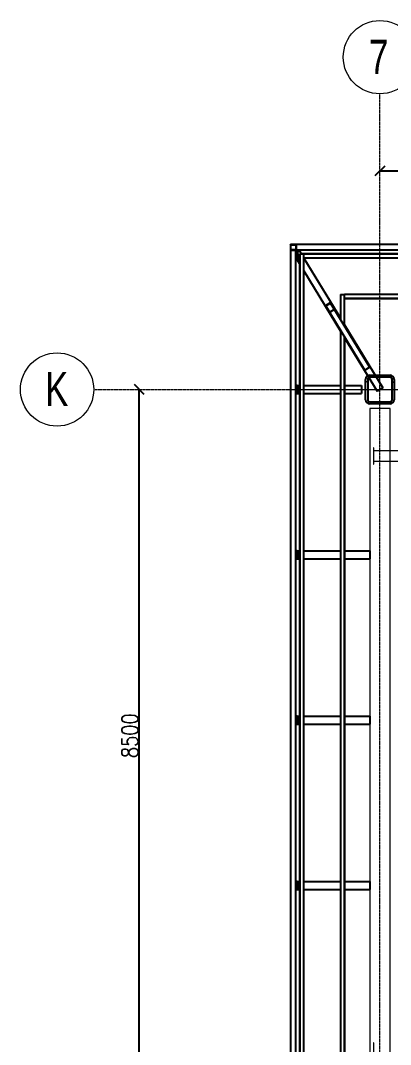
# Model space of a CAD drawing. Header units: millimetres. Extents: x 654 to 77164, y -21218 to 30031.
# Drawn here: x 654 to 5203, y 17458 to 30031 of the extents above; entities that cross this region are included whole.
import ezdxf

# ---------------------------------------------------------------- set-up
doc = ezdxf.new("R2010")
doc.units = ezdxf.units.MM
doc.linetypes.add('Grid Line', pattern=[3.33375, 1.905, -0.47625, 0.47625, -0.47625])
for name, color, linetype, lineweight in [('0-1', 7, 'Continuous', 5), ('E_B_PLACA-1', 10, 'Continuous', 25), ('E_B_PLACA-2', 254, 'Continuous', 25), ('E_COLUMNAS-1', 254, 'Continuous', 25), ('E_COLUMNAS-3', 1, 'Continuous', 35), ('E_COLUMNAS-4', 1, 'Continuous', 25), ('E_EJES', 8, 'Continuous', 9), ('E_EJES-1', 8, 'Grid Line', 9), ('E_VIGAS', 5, 'Continuous', 9), ('E_VIGAS-1', 5, 'Continuous', 25), ('E_VIGAS-2', 10, 'Continuous', 25), ('S-COLS-HDLN-1', 52, 'Continuous', 9), ('VIGAS_HCB', 253, 'Continuous', 15)]:
    doc.layers.add(name, color=color, linetype=linetype, lineweight=lineweight)
doc.layers.add('COTAS', color=8, linetype='Continuous')
doc.styles.add('CNI_COTAS', font='romans.shx', dxfattribs={"width": 0.8})
doc.styles.add('Swis721 LtCn BT', font='swisscl.ttf', dxfattribs={"height": 0.42})
doc.dimstyles.new('1.5', dxfattribs={"dimscale": 0, "dimtxt": 200, "dimasz": 120, "dimexe": 4, "dimexo": 4, "dimgap": 15, "dimtad": 1, "dimdec": 0, "dimzin": 4, "dimdsep": 46, "dimtxsty": 'CNI_COTAS', "dimblk": 'OBLIQUE', "dimcen": -0.09, "dimclrd": 256, "dimclrt": 3, "dimadec": 0, "dimazin": 0, "dimtfac": 1, "dimtdec": 0, "dimtmove": 2, "dimatfit": 0, "dimldrblk": 'OBLIQUE', "dimfxl": 0.05, "dimtolj": 1, "dimtzin": 0, "dimarcsym": 0})

# ---------------------------------------------------------------- blocks, each defined once
blk = doc.blocks.new('EST_SFM_VIGA-METALICA-SECCION-C - EST_SFM_VIGA-METALICA-UPN160-1604346-_58_00m_N_E_-NIVEL-15 DOC')
at = {"layer": 'E_VIGAS-1'}
for p, q in [((-35.18, 0.012), (-35.18, 0.018)), ((-35.174, 0.018), (-35.18, 0.018)), ((-32.755, 0.018), (-35.116, 0.018)), ((-35.178, -0.047), (-35.112, -0.047)), ((-35.11, -0.047), (-32.761, -0.047))]:
    blk.add_line(p, q, dxfattribs=at)
blk = doc.blocks.new('EST_SFM_VIGA-METALICA-SECCION-C - EST_SFM_VIGA-METALICA-UPN160-1602621-_58_00m_N_E_-NIVEL-15 DOC')
at = {"layer": 'E_VIGAS-1'}
for p, q in [((-14.46, -0.016), (-14.46, 0.047)), ((-14.457, 0.047), (-14.46, 0.047)), ((14.466, 0.047), (-14.455, 0.047)), ((-14.46, -0.018), (14.471, -0.018))]:
    blk.add_line(p, q, dxfattribs=at)
blk = doc.blocks.new('EST_SFM_VIGA-METALICA-SECCION-C - EST_SFM_VIGA-METALICA-UPN100-1529610-_58_00m_N_E_-NIVEL-15 DOC')
at = {"layer": 'E_VIGAS-2'}
for p, q in [((-14.442, -0.018), (-14.442, 0.032)), ((14.393, 0.032), (-14.441, 0.032)), ((-14.442, -0.018), (14.393, -0.018))]:
    blk.add_line(p, q, dxfattribs=at)
blk = doc.blocks.new('EST_SFM_VIGA-METALICA-SECCION-C - EST_SFM_VIGA-METALICA-UPN100-1529678-_58_00m_N_E_-NIVEL-15 DOC')
at = {"layer": 'E_VIGAS-2'}
for p, q in [((-13.943, -0.032), (-13.943, 0.018)), ((-13.556, 0.018), (-13.943, 0.018)), ((13.374, 0.018), (-13.422, 0.018)), ((-13.942, -0.032), (-13.638, -0.032)), ((-13.504, -0.032), (13.456, -0.032))]:
    blk.add_line(p, q, dxfattribs=at)
blk = doc.blocks.new('EST_SFM_VIGA-METALICA-SECCION-C - EST_SFM_VIGA-METALICA-UPN100-1526554-_58_00m_N_E_-NIVEL-15 DOC')
at = {"layer": 'E_VIGAS-2'}
for p, q in [((-34.929, -0.032), (-34.929, 0.018)), ((34.942, 0.018), (-34.929, 0.018)), ((-34.929, -0.032), (34.942, -0.032))]:
    blk.add_line(p, q, dxfattribs=at)
blk = doc.blocks.new('EST_SFM_VIGA-METALICA-SECCION-C - EST_SFM_VIGA-METALICA-UPN100-1526616-_58_00m_N_E_-NIVEL-15 DOC')
at = {"layer": 'E_VIGAS-2'}
for p, q in [((-34.827, -0.018), (-34.827, 0.032)), ((34.044, 0.032), (-34.827, 0.032)), ((-34.827, -0.018), (34.044, -0.018))]:
    blk.add_line(p, q, dxfattribs=at)
blk = doc.blocks.new('EST_SCM_COLUMNA-METALICA-SECCION-CUADRADA - EST_SCM_COLUMNA-TUBULAR-CUADRADA_PTEØ_70x70 e_3mm-V1-_58_00m_N_E_-NIVEL-15 DOC')
at = {"layer": 'E_COLUMNAS-1'}
for p, q in [((-0.035, 0.029), (-0.035, -0.029)), ((-0.032, -0.029), (-0.032, 0.029)), ((0.029, 0.035), (-0.029, 0.035)), ((-0.029, 0.032), (0.029, 0.032)), ((0.032, 0.029), (0.032, -0.029)), ((0.035, -0.029), (0.035, 0.029)), ((0.029, -0.032), (-0.029, -0.032)), ((-0.029, -0.035), (0.029, -0.035))]:
    blk.add_line(p, q, dxfattribs=at)
for centre, radius, start, end in [((-0.029, 0.029), 0.006, 90, 180), ((-0.029, 0.029), 0.003, 90, 180), ((0.029, 0.029), 0.006, 360, 90), ((0.029, 0.029), 0.003, 0, 90), ((-0.029, -0.029), 0.006, 180, 270), ((-0.029, -0.029), 0.003, 180, 270), ((0.029, -0.029), 0.006, 270, 360), ((0.029, -0.029), 0.003, 270, 360), ((0.029, -0.029), 0.006, 280, 350), ((0.029, -0.029), 0.003, 300, 330)]:
    blk.add_arc(centre, radius, start, end, dxfattribs=at)
blk = doc.blocks.new('DCTIB_CNI_EST_MOD-1A-FAC_0001_rvt-1-_58_00m_N_E_-NIVEL-15 DOC')
at = {"layer": 'E_VIGAS'}
h = blk.add_hatch(dxfattribs=at)
h.set_pattern_fill('FP_2', color=256, style=0, pattern_type=2)
h.set_pattern_definition([(45, (0, 0), (-0.3768879, 0.3768879), []), (45, (0, 0.571), (-0.3768879, 0.3768879), [])])
h.paths.add_polyline_path([(-74.778, 167.111), (-74.723, 167.145), (-74.724, 167.146), (-74.779, 167.113)])
h.paths.add_polyline_path([(-74.782, 167.113), (-74.781, 167.114), (-74.798, 167.14)])
h.paths.add_polyline_path([(-74.724, 167.149), (-74.723, 167.15), (-74.769, 167.223)])
h.paths.add_polyline_path([(-74.826, 167.191), (-74.771, 167.224), (-74.772, 167.226), (-74.827, 167.193)])
at = {"layer": 'E_B_PLACA-1'}
for p, q in [((-75.147, 167.83), (-5.177, 167.83)), ((-75.147, 138.995), (-75.147, 167.83)), ((-5.727, 167.28), (-74.597, 167.28)), ((-74.597, 166.81), (-74.597, 140.014))]:
    blk.add_line(p, q, dxfattribs=at)
at = {"layer": 'E_B_PLACA-2'}
for p, q in [((-75.147, 167.83), (-75.147, 138.995)), ((-5.177, 167.83), (-75.147, 167.83)), ((-74.597, 167.28), (-5.727, 167.28)), ((-74.597, 140.014), (-74.597, 166.81))]:
    blk.add_line(p, q, dxfattribs=at)
at = {"layer": 'E_COLUMNAS-1'}
for radius, start, end in [(0.006, 280, 350), (0.006, 280, 350), (0.003, 300, 330), (0.003, 300, 330)]:
    blk.add_arc((-75.196, 167.879), radius, start, end, dxfattribs=at)
at = {"layer": 'E_VIGAS-1'}
for p, q in [((-75.181, 167.84), (-75.178, 167.835)), ((-75.176, 167.859), (-75.176, 167.853)), ((-75.176, 167.853), (-75.176, 167.859)), ((-75.176, 167.859), (-75.147, 167.859)), ((-75.174, 167.865), (-75.175, 167.864)), ((-75.147, 167.858), (-75.175, 167.858)), ((-75.175, 167.858), (-75.175, 167.747)), ((-75.172, 167.87), (-75.173, 167.868)), ((-75.171, 167.875), (-75.171, 167.873)), ((-75.155, 167.859), (-75.166, 167.878)), ((-75.147, 167.858), (-75.13, 167.83)), ((-75.195, 167.791), (-75.176, 167.76)), ((-75.178, 167.826), (-75.181, 167.831)), ((-75.176, 167.749), (-75.176, 167.802)), ((-75.175, 167.747), (-75.147, 167.701)), ((-75.097, 167.777), (-74.647, 167.038)), ((-75.097, 167.619), (-74.647, 166.88)), ((-74.772, 167.226), (-74.827, 167.193)), ((-74.826, 167.191), (-74.771, 167.224)), ((-74.765, 167.216), (-74.769, 167.223)), ((-74.769, 167.223), (-74.724, 167.149)), ((-74.723, 167.15), (-74.768, 167.224)), ((-74.828, 167.188), (-74.782, 167.113)), ((-74.826, 167.188), (-74.822, 167.181)), ((-74.781, 167.114), (-74.826, 167.188)), ((-74.782, 167.113), (-74.35, 166.404)), ((-74.781, 167.114), (-74.779, 167.111)), ((-74.724, 167.146), (-74.779, 167.113)), ((-74.778, 167.111), (-74.723, 167.145)), ((-74.722, 167.146), (-74.724, 167.149)), ((-74.29, 166.44), (-74.723, 167.15)), ((-74.597, 166.956), (-74.127, 166.184)), ((-74.597, 166.798), (-74.197, 166.141)), ((-74.346, 166.402), (-74.291, 166.435)), ((-75.177, 166.212), (-75.195, 166.212)), ((-75.177, 166.175), (-75.177, 166.212)), ((-75.177, 166.212), (-75.175, 166.212)), ((-75.175, 166.112), (-75.175, 166.212)), ((-75.175, 166.212), (-75.147, 166.212)), ((-75.175, 166.212), (-75.175, 166.112)), ((-75.097, 166.212), (-74.647, 166.212)), ((-74.597, 166.212), (-74.388, 166.212)), ((-74.388, 166.212), (-74.388, 166.112)), ((-75.195, 166.165), (-75.181, 166.165)), ((-75.181, 166.16), (-75.195, 166.16)), ((-75.195, 166.112), (-75.177, 166.112)), ((-75.181, 166.165), (-75.176, 166.165)), ((-75.181, 166.165), (-75.176, 166.165)), ((-75.177, 166.165), (-75.181, 166.165)), ((-75.176, 166.16), (-75.181, 166.16)), ((-75.181, 166.16), (-75.177, 166.16)), ((-75.176, 166.16), (-75.181, 166.16)), ((-75.177, 166.112), (-75.177, 166.15)), ((-75.175, 166.112), (-75.177, 166.112)), ((-75.175, 166.112), (-75.147, 166.112)), ((-75.097, 166.112), (-74.647, 166.112)), ((-74.597, 166.112), (-74.388, 166.112)), ((-74.127, 166.184), (-74.197, 166.141)), ((-75.177, 164.182), (-75.195, 164.182)), ((-75.195, 164.135), (-75.181, 164.135)), ((-75.181, 164.13), (-75.195, 164.13)), ((-75.195, 164.082), (-75.177, 164.082)), ((-75.181, 164.135), (-75.176, 164.135)), ((-75.181, 164.135), (-75.176, 164.135)), ((-75.177, 164.135), (-75.181, 164.135)), ((-75.176, 164.13), (-75.181, 164.13)), ((-75.181, 164.13), (-75.177, 164.13)), ((-75.176, 164.13), (-75.181, 164.13)), ((-75.177, 164.145), (-75.177, 164.182)), ((-75.177, 164.182), (-75.175, 164.182)), ((-75.177, 164.082), (-75.177, 164.12)), ((-75.175, 164.082), (-75.177, 164.082)), ((-75.175, 164.082), (-75.175, 164.182)), ((-75.175, 164.182), (-75.147, 164.182)), ((-75.175, 164.182), (-75.175, 164.082)), ((-75.175, 164.082), (-75.147, 164.082)), ((-75.097, 164.182), (-74.647, 164.182)), ((-75.097, 164.082), (-74.647, 164.082)), ((-74.597, 164.182), (-74.287, 164.182)), ((-74.597, 164.082), (-74.287, 164.082)), ((-74.287, 164.182), (-74.287, 164.082)), ((-75.177, 162.152), (-75.195, 162.152)), ((-75.195, 162.105), (-75.181, 162.105)), ((-75.181, 162.1), (-75.195, 162.1)), ((-75.181, 162.105), (-75.176, 162.105)), ((-75.181, 162.105), (-75.176, 162.105)), ((-75.177, 162.105), (-75.181, 162.105)), ((-75.176, 162.1), (-75.181, 162.1)), ((-75.181, 162.1), (-75.177, 162.1)), ((-75.176, 162.1), (-75.181, 162.1)), ((-75.177, 162.115), (-75.177, 162.152)), ((-75.177, 162.152), (-75.175, 162.152)), ((-75.177, 162.052), (-75.177, 162.09)), ((-75.175, 162.052), (-75.175, 162.152)), ((-75.175, 162.152), (-75.147, 162.152)), ((-75.175, 162.152), (-75.175, 162.052)), ((-75.097, 162.152), (-74.647, 162.152)), ((-74.597, 162.152), (-74.287, 162.152)), ((-74.287, 162.152), (-74.287, 162.052)), ((-75.195, 162.052), (-75.177, 162.052)), ((-75.175, 162.052), (-75.177, 162.052)), ((-75.175, 162.052), (-75.147, 162.052)), ((-75.097, 162.052), (-74.647, 162.052)), ((-74.597, 162.052), (-74.287, 162.052)), ((-75.177, 160.123), (-75.195, 160.123)), ((-75.195, 160.075), (-75.181, 160.075)), ((-75.181, 160.07), (-75.195, 160.07)), ((-75.181, 160.075), (-75.176, 160.075)), ((-75.181, 160.075), (-75.176, 160.075)), ((-75.177, 160.075), (-75.181, 160.075)), ((-75.176, 160.07), (-75.181, 160.07)), ((-75.181, 160.07), (-75.177, 160.07)), ((-75.176, 160.07), (-75.181, 160.07)), ((-75.177, 160.085), (-75.177, 160.123)), ((-75.177, 160.123), (-75.175, 160.123)), ((-75.177, 160.023), (-75.177, 160.06)), ((-75.175, 160.023), (-75.175, 160.123)), ((-75.175, 160.123), (-75.147, 160.123)), ((-75.175, 160.123), (-75.175, 160.023)), ((-75.097, 160.123), (-74.647, 160.123)), ((-74.597, 160.123), (-74.287, 160.123)), ((-74.287, 160.123), (-74.287, 160.023)), ((-75.195, 160.023), (-75.177, 160.023)), ((-75.175, 160.023), (-75.177, 160.023)), ((-75.175, 160.023), (-75.147, 160.023)), ((-75.097, 160.023), (-74.647, 160.023)), ((-74.597, 160.023), (-74.287, 160.023))]:
    blk.add_line(p, q, dxfattribs=at)
at = {"layer": 'E_VIGAS-1', "flags": 128}
for points in [[(-75.195, 167.863), (-75.191, 167.857), (-75.186, 167.848), (-75.181, 167.84)], [(-75.181, 167.831), (-75.186, 167.838), (-75.191, 167.847), (-75.195, 167.854)], [(-75.17, 167.878), (-75.171, 167.874), (-75.172, 167.869), (-75.175, 167.864), (-75.178, 167.861), (-75.182, 167.857), (-75.186, 167.855), (-75.19, 167.854)], [(-75.147, 167.859), (-75.147, 167.858), (-75.147, 167.858)], [(-75.175, 167.747), (-75.176, 167.747), (-75.176, 167.749)], [(-74.768, 167.224), (-74.768, 167.225), (-74.769, 167.225), (-74.77, 167.226), (-74.77, 167.226), (-74.771, 167.226), (-74.772, 167.226), (-74.772, 167.226)], [(-74.771, 167.224), (-74.771, 167.224), (-74.771, 167.224), (-74.771, 167.224), (-74.77, 167.224), (-74.77, 167.224), (-74.77, 167.224), (-74.769, 167.224), (-74.769, 167.223)], [(-74.827, 167.193), (-74.828, 167.192), (-74.828, 167.192), (-74.828, 167.191), (-74.828, 167.19), (-74.828, 167.189), (-74.828, 167.188), (-74.828, 167.188)], [(-74.826, 167.188), (-74.826, 167.189), (-74.827, 167.189), (-74.827, 167.19), (-74.827, 167.19), (-74.826, 167.19), (-74.826, 167.191), (-74.826, 167.191)], [(-74.782, 167.113), (-74.782, 167.113), (-74.781, 167.112), (-74.78, 167.112), (-74.78, 167.111), (-74.779, 167.111), (-74.778, 167.111), (-74.778, 167.111)], [(-74.779, 167.113), (-74.779, 167.113), (-74.779, 167.113), (-74.78, 167.113), (-74.78, 167.113), (-74.78, 167.113), (-74.781, 167.114), (-74.781, 167.114)], [(-74.724, 167.149), (-74.724, 167.149), (-74.724, 167.148), (-74.723, 167.148), (-74.724, 167.147), (-74.724, 167.147), (-74.724, 167.147), (-74.724, 167.146)], [(-74.723, 167.145), (-74.722, 167.145), (-74.722, 167.146), (-74.722, 167.146), (-74.722, 167.147), (-74.722, 167.148), (-74.722, 167.149), (-74.723, 167.15)], [(-74.346, 166.402), (-74.346, 166.402), (-74.347, 166.402), (-74.348, 166.402), (-74.348, 166.402), (-74.349, 166.403), (-74.35, 166.403), (-74.35, 166.404)], [(-74.29, 166.44), (-74.29, 166.44), (-74.29, 166.439), (-74.29, 166.438), (-74.29, 166.437), (-74.29, 166.436), (-74.29, 166.436), (-74.291, 166.435)]]:
    blk.add_lwpolyline(points, dxfattribs=at)
at = {"layer": 'E_VIGAS-1'}
for points, knots in [([(-75.181, 167.84), (-75.181, 167.84), (-75.181, 167.839), (-75.18, 167.839), (-75.18, 167.838), (-75.179, 167.838), (-75.179, 167.838), (-75.179, 167.838), (-75.178, 167.838), (-75.178, 167.838), (-75.178, 167.839), (-75.178, 167.839), (-75.177, 167.84), (-75.177, 167.84), (-75.177, 167.84), (-75.177, 167.84), (-75.177, 167.84), (-75.177, 167.841), (-75.177, 167.841), (-75.177, 167.842), (-75.177, 167.842), (-75.177, 167.843), (-75.177, 167.843), (-75.177, 167.843), (-75.177, 167.843), (-75.177, 167.844), (-75.177, 167.844), (-75.177, 167.845), (-75.176, 167.846), (-75.176, 167.847), (-75.176, 167.848), (-75.176, 167.85), (-75.176, 167.852), (-75.176, 167.853)], [0, 0, 0, 0, 0.071429, 0.142857, 0.160714, 0.178571, 0.214286, 0.25, 0.285714, 0.321429, 0.357143, 0.392857, 0.410714, 0.419643, 0.428571, 0.4375, 0.446429, 0.464286, 0.5, 0.535714, 0.553571, 0.5625, 0.571429, 0.580357, 0.589286, 0.607143, 0.642857, 0.678571, 0.714286, 0.75, 0.785714, 0.857143, 1, 1, 1, 1]), ([(-75.178, 167.838), (-75.178, 167.838), (-75.179, 167.838), (-75.179, 167.838), (-75.179, 167.838), (-75.18, 167.838), (-75.18, 167.839), (-75.181, 167.839), (-75.181, 167.84), (-75.181, 167.84)], [0.7142857, 0.7142857, 0.7142857, 0.7142857, 0.75, 0.7857143, 0.8214286, 0.8392857, 0.8571429, 0.9285714, 1, 1, 1, 1]), ([(-75.176, 167.853), (-75.176, 167.852), (-75.176, 167.85), (-75.176, 167.848), (-75.176, 167.847), (-75.176, 167.846), (-75.177, 167.845), (-75.177, 167.844), (-75.177, 167.844), (-75.177, 167.843), (-75.177, 167.843), (-75.177, 167.843), (-75.177, 167.843)], [0, 0, 0, 0, 0.1428571, 0.2142857, 0.25, 0.2857143, 0.3214286, 0.3571429, 0.3928571, 0.4107143, 0.4196429, 0.4285714, 0.4285714, 0.4285714, 0.4285714]), ([(-75.176, 167.802), (-75.176, 167.803), (-75.176, 167.807), (-75.177, 167.811), (-75.177, 167.815), (-75.178, 167.821), (-75.179, 167.826), (-75.181, 167.83), (-75.181, 167.831)], [0, 0, 0, 0, 0.142857, 0.285714, 0.428571, 0.571429, 0.857143, 1, 1, 1, 1]), ([(-75.181, 166.165), (-75.181, 166.165), (-75.18, 166.165), (-75.179, 166.166), (-75.178, 166.167), (-75.177, 166.168), (-75.177, 166.17), (-75.177, 166.171), (-75.177, 166.172), (-75.177, 166.174), (-75.177, 166.175)], [0, 0, 0, 0, 0.142857, 0.285714, 0.428571, 0.571429, 0.678571, 0.732143, 0.785714, 1, 1, 1, 1]), ([(-75.177, 166.15), (-75.177, 166.151), (-75.177, 166.152), (-75.177, 166.154), (-75.177, 166.156), (-75.178, 166.158), (-75.179, 166.159), (-75.181, 166.16), (-75.181, 166.16)], [0, 0, 0, 0, 0.142857, 0.285714, 0.428571, 0.571429, 0.785714, 1, 1, 1, 1]), ([(-75.181, 164.135), (-75.181, 164.135), (-75.18, 164.135), (-75.179, 164.136), (-75.178, 164.137), (-75.177, 164.138), (-75.177, 164.14), (-75.177, 164.141), (-75.177, 164.142), (-75.177, 164.144), (-75.177, 164.145)], [0, 0, 0, 0, 0.142857, 0.285714, 0.428571, 0.571429, 0.678571, 0.732143, 0.785714, 1, 1, 1, 1]), ([(-75.177, 164.12), (-75.177, 164.121), (-75.177, 164.122), (-75.177, 164.124), (-75.177, 164.126), (-75.178, 164.128), (-75.179, 164.129), (-75.181, 164.13), (-75.181, 164.13)], [0, 0, 0, 0, 0.142857, 0.285714, 0.428571, 0.571429, 0.785714, 1, 1, 1, 1]), ([(-75.181, 162.105), (-75.181, 162.105), (-75.18, 162.105), (-75.179, 162.106), (-75.178, 162.107), (-75.177, 162.108), (-75.177, 162.11), (-75.177, 162.111), (-75.177, 162.112), (-75.177, 162.114), (-75.177, 162.115)], [0, 0, 0, 0, 0.142857, 0.285714, 0.428571, 0.571429, 0.678571, 0.732143, 0.785714, 1, 1, 1, 1]), ([(-75.177, 162.09), (-75.177, 162.091), (-75.177, 162.092), (-75.177, 162.094), (-75.177, 162.096), (-75.178, 162.098), (-75.179, 162.099), (-75.181, 162.1), (-75.181, 162.1)], [0, 0, 0, 0, 0.142857, 0.285714, 0.428571, 0.571429, 0.785714, 1, 1, 1, 1]), ([(-75.181, 160.075), (-75.181, 160.075), (-75.18, 160.075), (-75.179, 160.076), (-75.178, 160.077), (-75.177, 160.079), (-75.177, 160.08), (-75.177, 160.081), (-75.177, 160.082), (-75.177, 160.084), (-75.177, 160.085)], [0, 0, 0, 0, 0.142857, 0.285714, 0.428571, 0.571429, 0.678571, 0.732143, 0.785714, 1, 1, 1, 1]), ([(-75.177, 160.06), (-75.177, 160.061), (-75.177, 160.062), (-75.177, 160.064), (-75.177, 160.066), (-75.178, 160.068), (-75.179, 160.069), (-75.181, 160.07), (-75.181, 160.07)], [0, 0, 0, 0, 0.142857, 0.285714, 0.428571, 0.571429, 0.785714, 1, 1, 1, 1])]:
    blk.add_open_spline(points, degree=3, knots=knots, dxfattribs=at)
for points in [[(-75.175, 167.858), (-75.175, 167.858), (-75.176, 167.858), (-75.176, 167.859), (-75.176, 167.859)], [(-75.181, 167.831), (-75.18, 167.829), (-75.179, 167.826), (-75.178, 167.824)], [(-75.177, 167.815), (-75.177, 167.813), (-75.176, 167.809), (-75.176, 167.804), (-75.176, 167.802)]]:
    blk.add_open_spline(points, degree=3, dxfattribs=at)
at = {"layer": 'E_COLUMNAS-1'}
blk.add_blockref('EST_SCM_COLUMNA-METALICA-SECCION-CUADRADA - EST_SCM_COLUMNA-TUBULAR-CUADRADA_PTEØ_70x70 e_3mm-V1-_58_00m_N_E_-NIVEL-15 DOC', (-75.225, 167.908), dxfattribs=at)
at = {"layer": 'E_VIGAS-1'}
for name, p in [('EST_SFM_VIGA-METALICA-SECCION-C - EST_SFM_VIGA-METALICA-UPN160-1604346-_58_00m_N_E_-NIVEL-15 DOC', (-40.081, 167.925)), ('EST_SFM_VIGA-METALICA-SECCION-C - EST_SFM_VIGA-METALICA-UPN100-1526554-_58_00m_N_E_-NIVEL-15 DOC', (-40.169, 167.812)), ('EST_SFM_VIGA-METALICA-SECCION-C - EST_SFM_VIGA-METALICA-UPN100-1526616-_58_00m_N_E_-NIVEL-15 DOC', (-39.77, 167.298))]:
    blk.add_blockref(name, p, dxfattribs=at)
for name, p, rotation in [('EST_SFM_VIGA-METALICA-SECCION-C - EST_SFM_VIGA-METALICA-UPN160-1602621-_58_00m_N_E_-NIVEL-15 DOC', (-75.242, 153.418), 270), ('EST_SFM_VIGA-METALICA-SECCION-C - EST_SFM_VIGA-METALICA-UPN100-1529610-_58_00m_N_E_-NIVEL-15 DOC', (-75.13, 153.388), 269.9999999999999), ('EST_SFM_VIGA-METALICA-SECCION-C - EST_SFM_VIGA-METALICA-UPN100-1529678-_58_00m_N_E_-NIVEL-15 DOC', (-74.615, 153.388), 270.0000000000001)]:
    blk.add_blockref(name, p, dxfattribs=dict(at, rotation=rotation))
blk = doc.blocks.new('EST_SCM_COLUMNA-METALICA-SECCION-CUADRADA - EST_SCM_COLUMNA-TUBULAR-CUADRADA_ARMADA_350X350X25-V24-_58_00m_N_E_-NIVEL-15 DOC')
at = {"layer": 'S-COLS-HDLN-1'}
h = blk.add_hatch(dxfattribs=at)
h.set_pattern_fill('FP_23', color=256, style=0, pattern_type=2)
h.set_pattern_definition([(135, (74.162, -166.162), (-0.15909903, -0.15909903), [])])
h.paths.add_polyline_path([(0.125, -0.175), (0.144, -0.171), (0.16, -0.16), (0.171, -0.144), (0.175, -0.125), (0.174, 0.13), (0.171, 0.144), (0.16, 0.16), (0.144, 0.171), (0.125, 0.175), (-0.125, 0.175), (-0.144, 0.171), (-0.16, 0.16), (-0.171, 0.144), (-0.175, 0.125), (-0.175, -0.125), (-0.171, -0.144), (-0.16, -0.16), (-0.144, -0.171), (-0.125, -0.175), (0.072, -0.175)])
h.paths.add_polyline_path([(-0.125, -0.15), (-0.138, -0.147), (-0.147, -0.138), (-0.15, -0.125), (-0.149, 0.13), (-0.147, 0.137), (-0.138, 0.147), (-0.125, 0.15), (0.125, 0.15), (0.137, 0.147), (0.147, 0.137), (0.15, 0.125), (0.15, -0.125), (0.147, -0.138), (0.137, -0.147), (0.125, -0.15), (-0.07, -0.15)])
at = {"layer": 'E_COLUMNAS-4'}
for p, q in [((-0.125, 0.175), (0.125, 0.175)), ((0.125, 0.15), (-0.125, 0.15)), ((-0.175, -0.125), (-0.175, 0.125)), ((-0.15, 0.125), (-0.15, -0.125)), ((0.15, -0.125), (0.15, 0.125)), ((0.175, 0.125), (0.175, -0.125)), ((-0.125, -0.15), (0.125, -0.15)), ((0.125, -0.175), (-0.125, -0.175))]:
    blk.add_line(p, q, dxfattribs=at)
for centre, radius, start, end in [((-0.125, 0.125), 0.05, 90, 180), ((-0.125, 0.125), 0.025, 90, 180), ((0.125, 0.125), 0.05, 0, 90), ((0.125, 0.125), 0.025, 360, 90), ((-0.125, -0.125), 0.05, 180, 270), ((-0.125, -0.125), 0.025, 180, 270), ((0.125, -0.125), 0.05, 270, 0), ((0.125, -0.125), 0.025, 270, 360)]:
    blk.add_arc(centre, radius, start, end, dxfattribs=at)
blk = doc.blocks.new('Grid - CNI_NOMBRE EJES-372759-_58_00m_N_E_-NIVEL-15 DOC')
at = {"layer": 'E_EJES'}
blk.add_circle((0, 0), 0.003, dxfattribs=at)
blk = doc.blocks.new('_Oblique')
at = {"color": 0, "linetype": 'ByBlock', "lineweight": -2}
blk.add_line((-0.5, -0.5), (0.5, 0.5), dxfattribs=at)
blk = doc.blocks.new('*D173')
at = {"layer": 'COTAS', "lineweight": -2, "transparency": 16777216}
blk.add_line((2115, 17000), (2115, 25500), dxfattribs=at)
at = {"layer": 'COTAS', "color": 0, "lineweight": -2, "transparency": 16777216}
for p, q in [((2119, 25500), (2119, 25500)), ((2119, 17000), (2119, 17000))]:
    blk.add_line(p, q, dxfattribs=at)
at = {"layer": 'Defpoints', "color": 0, "transparency": 16777216}
for p in [(2115, 25500), (2115, 25500), (2115, 17000)]:
    blk.add_point(p, dxfattribs=at)
at = {"layer": 'COTAS', "lineweight": -2, "transparency": 16777216, "xscale": 120, "yscale": 120, "zscale": 120}
for p, rotation in [((2115, 25500), 90), ((2115, 17000), 270)]:
    blk.add_blockref('_Oblique', p, dxfattribs=dict(at, rotation=rotation))
at = {"layer": 'COTAS', "color": 3, "transparency": 16777216, "insert": (2000, 21250), "char_height": 200, "attachment_point": 5, "rotation": 90, "style": 'CNI_COTAS'}
blk.add_mtext('\\A1;8500', dxfattribs=at)
blk = doc.blocks.new('*D174')
at = {"layer": 'COTAS', "lineweight": -2, "transparency": 16777216}
blk.add_line((5072, 28183), (13572, 28183), dxfattribs=at)
at = {"layer": 'Defpoints', "color": 0, "transparency": 16777216}
for p in [(5072, 28183), (13572, 28183), (13572, 28183)]:
    blk.add_point(p, dxfattribs=at)
at = {"layer": 'COTAS', "lineweight": -2, "transparency": 16777216, "xscale": 120, "yscale": 120, "zscale": 120, "rotation": 180}
blk.add_blockref('_Oblique', (5072, 28183), dxfattribs=at)
at = {"layer": 'COTAS', "lineweight": -2, "transparency": 16777216, "xscale": 120, "yscale": 120, "zscale": 120}
blk.add_blockref('_Oblique', (13572, 28183), dxfattribs=at)
at = {"layer": 'COTAS', "color": 3, "transparency": 16777216, "insert": (9322, 28298), "char_height": 200, "attachment_point": 5, "style": 'CNI_COTAS'}
blk.add_mtext('\\A1;8500', dxfattribs=at)

msp = doc.modelspace()

# ---------------------------------------------------------------- linework, layer by layer
at = {"layer": 'E_EJES-1'}
for p, q in [((5072.1, -4117.1), (5072.1, 29130.8)), ((1554, 25500), (76264.1, 25500)), ((3973.8, 25500), (76264.1, 25500))]:
    msp.add_line(p, q, dxfattribs=at)
at = {"layer": 'E_VIGAS', "color": 30, "true_color": 0xf26722}
msp.add_lwpolyline([(4948.1, 235), (5198.1, 235), (5198.1, 25265), (4948.1, 25265)], close=True, dxfattribs=at)
at = {"layer": 'VIGAS_HCB', "color": 8}
for points in [[(4992.1, 24782.6), (4992.1, 24582.6), (4998.1, 24582.6), (4998.1, 24782.6)], [(4992.1, 17480.2), (4992.1, 17280.2), (4998.1, 17280.2), (4998.1, 17480.2)]]:
    msp.add_lwpolyline(points, close=True, dxfattribs=at)
at = {"layer": 'VIGAS_HCB'}
msp.add_lwpolyline([(4998.1, 24750.1), (8429.5, 24750.1), (8429.5, 24615.1), (4998.1, 24615.1)], close=True, dxfattribs=at)

# ---------------------------------------------------------------- block references
at = {"layer": '0-1', "xscale": 1000, "yscale": 1000, "zscale": 1000}
msp.add_blockref('DCTIB_CNI_EST_MOD-1A-FAC_0001_rvt-1-_58_00m_N_E_-NIVEL-15 DOC', (79234.2, -140662.4), dxfattribs=at)
at = {"layer": 'E_COLUMNAS-3', "xscale": 1000, "yscale": 1000, "zscale": 1000}
msp.add_blockref('EST_SCM_COLUMNA-METALICA-SECCION-CUADRADA - EST_SCM_COLUMNA-TUBULAR-CUADRADA_ARMADA_350X350X25-V24-_58_00m_N_E_-NIVEL-15 DOC', (5072.1, 25500), dxfattribs=at)
at = {"layer": 'E_EJES', "xscale": 149999.9999999999, "yscale": 149999.9999999999, "zscale": 149999.9999999999}
msp.add_blockref('Grid - CNI_NOMBRE EJES-372759-_58_00m_N_E_-NIVEL-15 DOC', (5072.1, 29580.8), dxfattribs=at)
at = {"layer": 'E_EJES', "xscale": 149999.9999999999, "yscale": 149999.9999999999, "zscale": 149999.9999999999, "rotation": 269.9999999999994}
msp.add_blockref('Grid - CNI_NOMBRE EJES-372759-_58_00m_N_E_-NIVEL-15 DOC', (1104, 25500), dxfattribs=at)

# ---------------------------------------------------------------- texts
at = {"layer": 'E_EJES', "char_height": 420, "attachment_point": 1, "style": 'Swis721 LtCn BT'}
for s, insert, width in [('7', (4937.7, 29793.4), 312.658), ('K', (956.1, 25716.7), 336.709)]:
    msp.add_mtext(s, dxfattribs=dict(at, insert=insert, width=width))

# ---------------------------------------------------------------- dimensions: what is measured, and where the dimension line sits
at = {"layer": 'COTAS'}
dim = msp.add_linear_dim(base=(13572.1, 28183.1), p1=(5072.1, 28183.1), p2=(13572.1, 28183.1), dimstyle='1.5', override={"dimscale": 1}, dxfattribs=at)
dim.commit()
dim.dimension.update_dxf_attribs({"geometry": '*D174', "text_midpoint": (9322.1, 28298.1)})
dim = msp.add_linear_dim(base=(2115.4, 25500), p1=(2115.4, 17000), p2=(2115.4, 25500), angle=90, dimstyle='1.5', override={"dimscale": 1}, dxfattribs=at)
dim.commit()
dim.dimension.update_dxf_attribs({"geometry": '*D173', "text_midpoint": (2000.4, 21250)})

doc.saveas('drawing.dxf')
